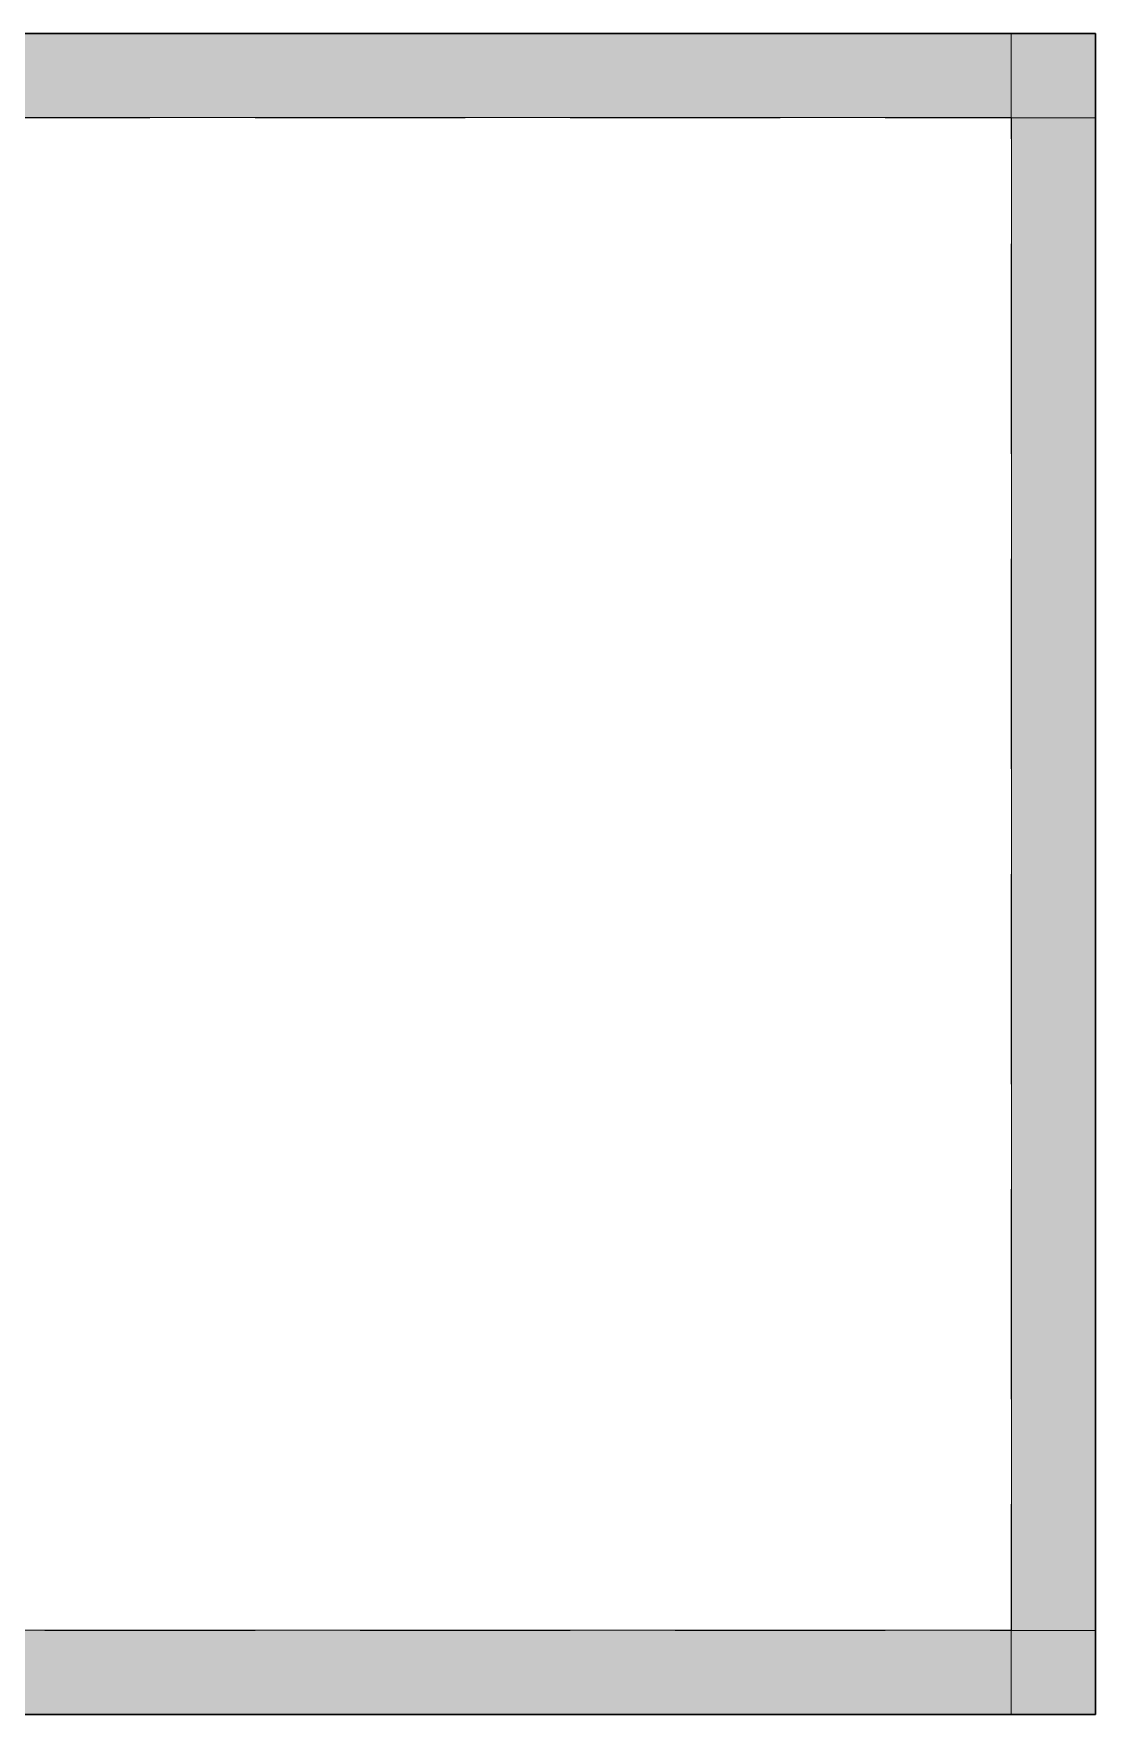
# Model space of a CAD drawing. Header units: metres. Extents: x 149 to 429, y -3 to 162.
# Drawn here: x 360.6 to 363.127, y 93.642 to 97.642 of the extents above; entities that cross this region are included whole.
import ezdxf

# ---------------------------------------------------------------- set-up
doc = ezdxf.new("R2010")
doc.units = ezdxf.units.M
doc.linetypes.add('IMPORT-Dashed _3_', pattern=[0.75, 0.5, -0.25])
doc.layers.add('1053_ARQ_BASE_MATADOURO_dwg', color=7, linetype='Continuous', lineweight=5, true_color=0x767676)
for name, color, linetype, lineweight in [('A-PAREDE', 7, 'Continuous', 30), ('A-WALL', 7, 'Continuous', 9), ('A_PROJEÇÃO', 7, 'IMPORT-Dashed _3_', 5)]:
    doc.layers.add(name, color=color, linetype=linetype, lineweight=lineweight)

# ---------------------------------------------------------------- blocks, each defined once
blk = doc.blocks.new('1053_ARQ_BASE_MATADOURO_dwg_arq geral tgov-4039641-TÉRREO 1_20 - Dependente 2')
at = {"layer": 'A-PAREDE', "color": 253, "true_color": 0xaaaaaa, "flags": 128}
blk.add_lwpolyline([(22.5125, 10.4559), (26.5125, 10.4559), (26.5125, 14.4559), (22.5125, 14.4559)], close=True, dxfattribs=at)
at = {"layer": 'A_PROJEÇÃO', "color": 253, "true_color": 0xaaaaaa}
for p, q in [((26.3125, 10.4559), (26.3125, 14.4559)), ((26.5125, 14.2559), (22.5125, 14.2559)), ((22.5125, 10.6559), (26.5125, 10.6559))]:
    blk.add_line(p, q, dxfattribs=at)
blk = doc.blocks.new('1053_ARQ_BASE_MATADOURO_dwg-3625622-TÉRREO 1_20 - Dependente 2')
blk.add_blockref('1053_ARQ_BASE_MATADOURO_dwg_arq geral tgov-4039641-TÉRREO 1_20 - Dependente 2', (130.2098, 83.186))

msp = doc.modelspace()

# ---------------------------------------------------------------- hatches: boundary and pattern name
at = {"layer": 'A-WALL', "true_color": 0xeaeaea, "transparency": 33554483}
for points in [[(359.1274, 97.442), (363.1274, 97.442), (363.1274, 97.642), (359.1274, 97.642)], [(362.9274, 93.642), (363.1274, 93.642), (363.1274, 97.442), (362.9274, 97.442), (362.9274, 93.842)], [(362.9274, 93.642), (362.9274, 93.842), (359.3274, 93.842), (359.3274, 93.642), (362.2737, 93.642)]]:
    msp.add_hatch(color=254, dxfattribs=at).paths.add_polyline_path(points)

# ---------------------------------------------------------------- linework, layer by layer
at = {"layer": 'A-WALL', "color": 253, "true_color": 0xaaaaaa}
for p, q in [((359.1274, 97.642), (363.1274, 97.642)), ((363.1274, 97.642), (363.1274, 93.642)), ((363.1274, 93.642), (359.1274, 93.642))]:
    msp.add_line(p, q, dxfattribs=at)
at = {"layer": 'A-WALL', "color": 9, "true_color": 0xbdbdbd}
for p, q in [((359.3274, 97.442), (362.9274, 97.442)), ((362.9274, 97.442), (362.9274, 93.842)), ((362.9274, 93.842), (359.3274, 93.842))]:
    msp.add_line(p, q, dxfattribs=at)

# ---------------------------------------------------------------- block references
at = {"layer": '1053_ARQ_BASE_MATADOURO_dwg', "color": 253, "true_color": 0xaaaaaa}
msp.add_blockref('1053_ARQ_BASE_MATADOURO_dwg-3625622-TÉRREO 1_20 - Dependente 2', (206.405, 0), dxfattribs=at)

doc.saveas('drawing.dxf')
